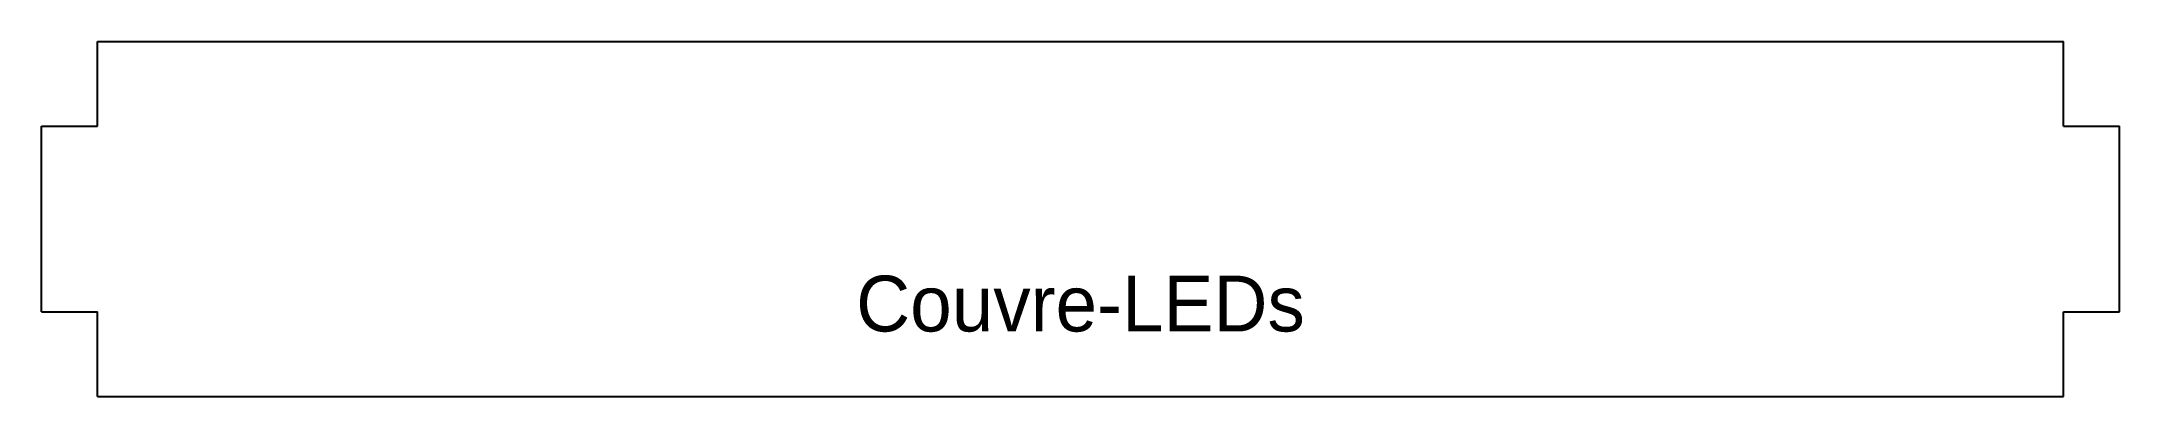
# Model space of a CAD drawing. Header units: millimetres. Extents: x 0 to 112, y 0 to 19.
import ezdxf
from ezdxf.enums import TextEntityAlignment as Align

# ---------------------------------------------------------------- set-up
doc = ezdxf.new("R2010")
doc.units = ezdxf.units.MM
doc.layers.add('COUVRE_LEDS', color=1, linetype='CONTINUOUS')
doc.layers.add('GRAVURE', color=2, linetype='CONTINUOUS')

msp = doc.modelspace()

# ---------------------------------------------------------------- linework, layer by layer
at = {"layer": 'COUVRE_LEDS'}
for p, q in [((3.01, 19.092), (108.5, 19.092)), ((3.01, 14.546), (3.01, 19.092)), ((108.5, 14.546), (108.5, 19.092)), ((0, 4.546), (0, 14.546)), ((0, 14.546), (3.01, 14.546)), ((108.5, 14.546), (111.51, 14.546)), ((111.51, 4.546), (111.51, 14.546)), ((0, 4.546), (3.01, 4.546)), ((3.01, 0), (3.01, 4.546)), ((108.5, 4.546), (111.51, 4.546)), ((108.5, 0), (108.5, 4.546)), ((3.01, 0), (108.5, 0))]:
    msp.add_line(p, q, dxfattribs=at)

# ---------------------------------------------------------------- texts
at = {"layer": 'GRAVURE'}
msp.add_text('Couvre-LEDs', height=3, dxfattribs=at).set_placement((55.755, 5), align=Align.MIDDLE)

doc.saveas('drawing.dxf')
